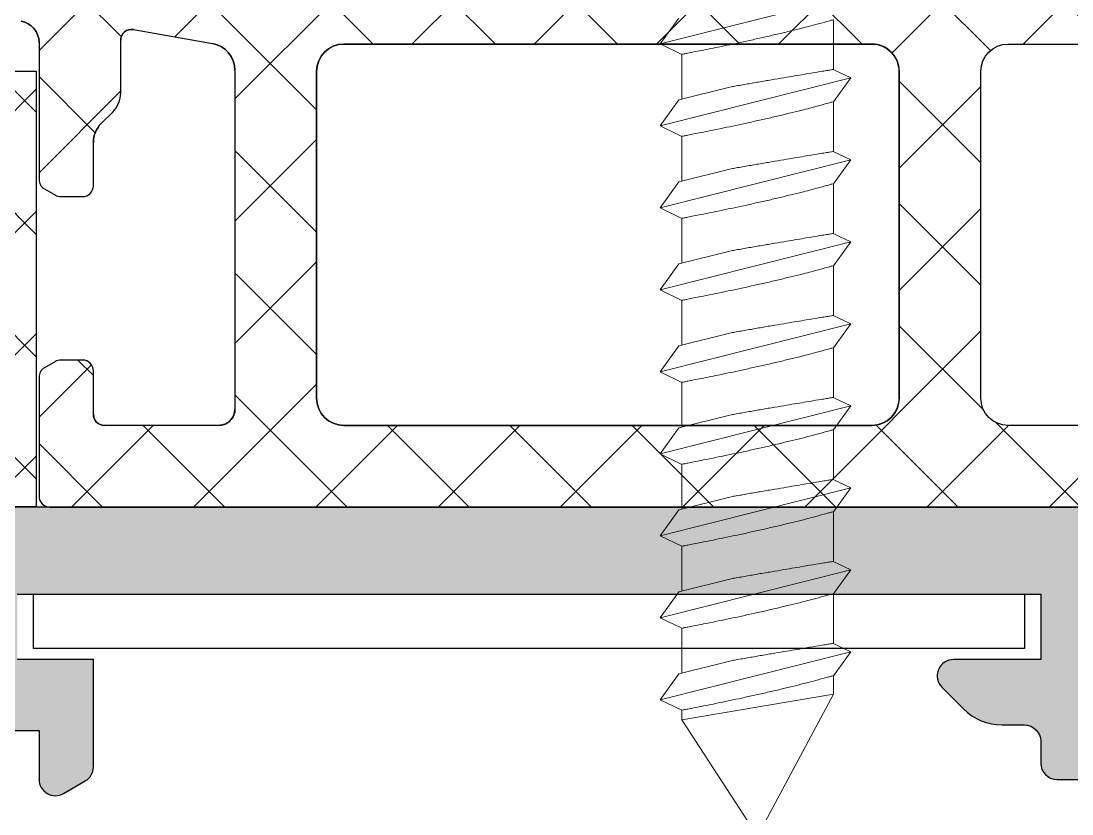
# Model space of a CAD drawing. Header units: millimetres. Extents: x 221 to 2771, y 196 to 840.
# Drawn here: x 588.383 to 592.244, y 636.467 to 639.379 of the extents above; entities that cross this region are included whole.
import ezdxf

# ---------------------------------------------------------------- set-up
doc = ezdxf.new("R2010")
doc.units = ezdxf.units.MM

# ---------------------------------------------------------------- blocks, each defined once
blk = doc.blocks.new('A02 121 Kenet Plastiği')
h = blk.add_hatch()
h.set_pattern_fill('ANSI37', color=21, scale=0.5, style=0)
h.set_pattern_definition([(45, (-2904.959621484832, -685.0095448569432), (-1.122532015133644, 1.122532015133644), []), (135, (-2904.959621484832, -685.0095448569432), (-1.122532015133644, -1.122532015133644), [])])
h.paths.add_polyline_path([(26.44406208089822, 75.78317739249857), (26.4440620808964, 80.78317739249906, 0.4142135623919118), (26.24406208089931, 80.98317739249978), (25.14406208089783, 80.98317739249978, 0.4142135623710381), (24.9440620808964, 80.78317739249906), (24.9440620808964, 79.01715198872616, 0.1316524975848145), (25.07803667711921, 78.51715198869977), (25.61726716165524, 77.58317739249796, -0.5773502691925022), (25.44406208089855, 77.28317739249906), (8.806203767938936, 77.28317739249906, 0.5858110978518688), (8.550272243535801, 76.8266556533672, -1.330799740462049), (4.844363130596321, 75.81322832351727, -0.1937105032953705), (4.990709390105621, 76.1567647372467), (5.26356865476555, 76.42962400190663, 0.6681786379174128), (4.910015264169749, 77.28317739249906), (4.20290848298464, 77.28317739249906, 0.1989123673530972), (3.849355092392216, 77.13673078309148), (3.490508690305433, 76.77788438100833, 0.1989123673748119), (3.344062080897857, 76.42433099040798), (3.344062080897857, 63.08317739250197), (6.27264749087044, 63.08317739250197, 0.3394542588290131), (6.46583265613117, 63.23141358347857), (6.626602171589745, 63.83141358348284, 0.4931454260320452), (6.433417006333912, 64.08317739250197), (5.244062080899312, 64.08317739250197), (5.244062080899312, 65.38317739250124), (12.64406208090077, 65.38317739250124), (12.64406208090077, 64.08317739250197), (11.45470715546617, 64.08317739250197, 0.4931454260320497), (11.26152199021033, 63.83141358348284), (11.42229150566891, 63.23141358347857, 0.3394542588264808), (11.61547667092782, 63.08317739250197), (14.04406208090056, 63.08317739250197, 0.4142135623724417), (14.24406208089931, 63.28317739250011), (14.24406208089931, 65.18317739250273, -0.4142135623781852), (14.44406208089539, 65.38317739250124), (21.14406208090117, 65.38317739250124, -0.4142135623876047), (21.34406208089786, 65.18317739249687), (21.34406208090149, 63.28317739249906, 0.4142135623698783), (21.54406208089956, 63.08317739250197), (23.97264749087648, 63.08317739250197, 0.3394542588677253), (24.16583265612964, 63.23141358347693), (24.32660217158821, 63.83141358347754, 0.4931454260297173), (24.13341700632868, 64.08317739250197), (22.94406208090004, 64.08317739250197), (22.94406208090004, 65.38317739250124), (30.34406208089786, 65.38317739250124), (30.34406208089786, 64.08317739250197), (29.15470715546689, 64.08317739250197, 0.4931454260291669), (28.9615219902098, 63.83141358348075), (29.12229150566782, 63.23141358347857, 0.3394542588264808), (29.31547667092673, 63.08317739250197), (29.89059668331582, 63.08317739250197, -0.3394542588669975), (30.37355959644461, 62.71258691506487), (30.71085914300056, 61.4537678699453, 0.3394542588547809), (31.19382205614602, 61.08317739249833), (45.04406208089858, 61.08317739250197, 0.4142135623780626), (45.34406208089786, 61.3831773924976), (45.34406208090149, 62.58317739250131, -0.4142135623718397), (45.54406208090025, 62.78317739249906), (46.34406208089778, 62.78317739249906, 0.6681786379151297), (46.4854834371381, 63.12459874873821), (44.99761547149319, 64.6124667143813, 0.6681786379196879), (44.14406208090077, 64.25891332378526), (44.14406208090077, 62.68317739249687, -0.4142135623673441), (43.74406208089931, 62.28317739249906), (32.26976598616602, 62.28317739249906, 0.1989123673820928), (31.91621259557103, 62.13673078309254), (31.31621259557505, 61.5367307830893, -0.9999999999742756), (31.17479123933663, 61.67815213933136), (31.69761547148482, 62.20097637147774, 0.1989123673826867), (31.84406208089786, 62.55452976208107), (31.84406208089968, 66.78273694064231, -0.4142135623715331), (32.344062080901, 67.2827369406441), (39.14406208089895, 67.2827369406441), (39.44406208090004, 67.58273694064701), (39.74406208089931, 67.2827369406441), (47.04406208089847, 67.2827369406441, -0.4142135623719602), (47.5440620809004, 66.78273694064217), (47.5440620809004, 62.58317739250197), (45.74406208090113, 62.58317739250197, 0.493145426031958), (45.55087691564222, 62.33141358348075), (45.68674195666608, 61.82435834739954, 0.3394542588554214), (46.652667782957, 61.08317739250197), (53.99317987698429, 61.08317739250197, 0.1095178116708945), (54.20448900788688, 61.1300234989867), (62.81626035132594, 65.1457584267225, 0.7332303362614734), (62.61708428406564, 66.65865085876067), (52.97460280983069, 68.3588805036452, -0.3639702342445088), (52.64406208089895, 68.75280360485704), (52.64406208089895, 71.26770733867306, 0.2679491924567593), (52.54406208091288, 71.44091241941308), (52.34406208088694, 71.55638247326351, 0.131652497650103), (52.24406208090477, 71.58317739250197), (51.84406208089855, 71.58317739249833, 0.4142135623676354), (51.64406208089895, 71.3831773924981), (51.64406208089895, 70.59028417368924, -0.1989123673786449), (51.49761547148903, 70.2367307830895), (51.29050869030696, 70.02962400190742, 0.198912367378309), (51.14406208089895, 69.67607061131055), (51.14406208089895, 68.71229163602402, -0.4663076581458556), (50.90933244536427, 68.5153300854181), (49.45723799206826, 68.77137351607598, -0.3639702342717852), (49.0440620809004, 69.26377739258169), (49.0440620809004, 75.48317739249978, -0.4142135623858006), (49.34406208089409, 75.7831773925027), (51.44406208090004, 75.7831773925027, -0.4142135623740041), (51.64406208089895, 75.58317739250363), (51.64406208090077, 74.78317739249738, 0.4142135623739477), (51.84406208089968, 74.58317739249833), (52.24406208090927, 74.58317739249833, 0.131652497594845), (52.34406208089423, 74.6099723117363), (52.54406208089982, 74.72544236558281, 0.2679491924217334), (52.64406208089895, 74.89864744633985), (52.64406208089895, 77.08317739249348, 0.4142135623651521), (52.44406208089399, 77.28317739249906), (30.94406208089955, 77.28317739249906, 0.4142135623704813), (30.44406208089822, 76.78317739249906), (30.44406208089822, 75.78317739249906, -0.9999999999998792)])
h.paths.add_polyline_path([(53.97240881345897, 62.67686960546416), (59.3078918920146, 65.16484622495773, 0.7332303362615473), (59.23320086679087, 65.73218088697104), (49.39615653419969, 67.46671721323219, 0.466307658154883), (49.0440620809004, 67.17127488732876), (49.0440620809004, 62.58317739250197), (53.5497905517168, 62.58317739250197, 0.1095178116835218)], flags=16)
h.paths.add_polyline_path([(4.844062080897857, 72.38464829890654, -0.5575932466335717), (5.278272607214603, 72.65295322734528, 0.5319719912414488), (10.33313783021731, 75.50686160302212, -0.3912512566596022), (10.63220146587264, 75.78317739249906), (24.65592269592162, 75.78317739249906, -0.3912512566656653), (24.95498633157695, 75.50686160302212, 0.9239364353590834), (31.93313783021767, 75.50686160302575, -0.3912512566702848), (32.23220146587482, 75.78317739249906), (34.84406208089786, 75.78317739249906, -0.4142135623733339), (35.34406208089786, 75.28317739249906), (35.34406208089968, 69.28273694064046, -0.4142135623696959), (34.84406208089968, 68.78273694064046), (32.34406208089786, 68.7827369406441, 0.3448306957855403), (30.40260345171919, 67.2630893021269, -0.3448306957804322), (29.91723879442361, 66.88317739250124), (5.044062080898584, 66.88317739250124, -0.4142135623700079), (4.844062080897857, 67.08317739250197)], flags=16)
h.paths.add_polyline_path([(36.84406208089968, 75.28317739249906, -0.4142135623696959), (37.34406208089968, 75.78317739249906), (47.0440620809004, 75.78317739249906, -0.4142135623696959), (47.5440620809004, 75.28317739249906), (47.5440620809004, 69.28273694064046, -0.4142135623696959), (47.0440620809004, 68.78273694064046), (37.34406208089786, 68.7827369406441, -0.4142135623664993), (36.84406208089968, 69.28273694064046)], flags=16)
at = {"color": 21}
for p, q in [((52.44406208090004, 77.28317739249906), (30.94406208089822, 77.28317739249906)), ((52.64406208089895, 74.89864744633815), (52.64406208089895, 77.08317739249833)), ((49.34406208089968, 75.7831773925027), (51.44406208089822, 75.7831773925027)), ((51.64406208089895, 75.58317739250197), (51.64406208089895, 74.78317739249906)), ((49.0440620809004, 69.26377739258169), (49.0440620809004, 75.48317739249978)), ((52.34406208089968, 74.60997231174406), (52.5440620809004, 74.72544236558315)), ((51.84406208090149, 74.58317739249833), (52.24406208090113, 74.58317739249833)), ((52.24406208090113, 71.58317739250197), (51.84406208089968, 71.58317739249833)), ((52.5440620809004, 71.44091241942078), (52.34406208089968, 71.55638247325624)), ((51.64406208089895, 71.38317739250124), (51.64406208089895, 70.59028417368609)), ((52.64406208089895, 68.75280360485704), (52.64406208089895, 71.26770733866215)), ((51.49761547149319, 70.23673078309366), (51.29050869030652, 70.02962400190518)), ((51.14406208089895, 69.67607061131275), (51.14406208089895, 68.71229163602402)), ((50.90933244536609, 68.51533008542174), (49.45723799206644, 68.77137351607598))]:
    blk.add_line(p, q, dxfattribs=at)
blk.add_lwpolyline([(52.97460280983069, 68.3588805036452, -0.363970234244511), (52.64406208089895, 68.75280360485704), (52.64406208089895, 71.26770733867306, 0.2679491924675599), (52.54406208090586, 71.44091241941715), (52.34406208088694, 71.55638247326351, 0.1316524976502351), (52.24406208090477, 71.58317739250197), (51.84406208089786, 71.58317739249833, 0.4142135623620163), (51.64406208089895, 71.38317739250124), (51.64406208089895, 70.59028417368609, -0.1989123673766182), (51.49761547148955, 70.23673078309002), (51.2905086903047, 70.02962400190518, 0.1989123673754509), (51.14406208089895, 69.67607061131275), (51.14406208089895, 68.71229163602402, -0.466307658145875), (50.90933244536427, 68.5153300854181), (49.45723799206826, 68.77137351607598, -0.3639702342717976), (49.0440620809004, 69.26377739258169), (49.0440620809004, 75.48317739249978, -0.4142135623894536), (49.34406208089786, 75.7831773925027), (51.44406208090004, 75.7831773925027, -0.4142135623764391), (51.64406208089895, 75.58317739250197), (51.64406208090077, 74.78317739249906, 0.4142135623764391), (51.84406208089968, 74.58317739249833), (52.24406208089931, 74.58317739249833, 0.1316524975994573), (52.34406208088876, 74.60997231173315), (52.5440620809004, 74.72544236558315, 0.2679491924136432), (52.64406208089895, 74.89864744633451), (52.64406208089895, 77.08317739249833, 0.4142135623491542), (52.44406208090004, 77.28317739249906), (30.9440620808964, 77.28317739249906, 0.4142135623686303)], format="xyb", dxfattribs=at)
for points in [[(24.65592269592344, 75.78317739249906, -0.3912512566616814), (24.95498633157877, 75.50686160302575, 0.9239364353597922), (31.93313783021767, 75.50686160302575, -0.3912512566616814), (32.23220146587482, 75.78317739249906), (34.84406208089968, 75.78317739249906, -0.4142135623730951), (35.34406208089968, 75.28317739249906), (35.34406208089968, 69.2827369406441, -0.4142135623730951), (34.84406208089968, 68.7827369406441), (32.34406208089968, 68.7827369406441, 0.3448306957861392), (30.40260345171919, 67.2630893021269, -0.3448306957861392), (29.91723879442543, 66.88317739250124), (5.044062080898584, 66.88317739250124, -0.4142135623730951), (4.844062080899675, 67.08317739250197), (4.844062080899675, 72.38464829890654, -0.5575932466371591), (5.278272607214603, 72.65295322734892, 0.531971991241651), (10.33313783021913, 75.50686160302575, -0.3912512566616814), (10.63220146587446, 75.78317739249906)], [(4.844062080897857, 72.38464829890654, -0.5575932466335717), (5.278272607214603, 72.65295322734528, 0.5319719912414488), (10.33313783021731, 75.50686160302212, -0.3912512566596022), (10.63220146587264, 75.78317739249906), (24.65592269592162, 75.78317739249906, -0.3912512566656653), (24.95498633157695, 75.50686160302212, 0.9239364353590834), (31.93313783021767, 75.50686160302575, -0.3912512566702848), (32.23220146587482, 75.78317739249906), (34.84406208089786, 75.78317739249906, -0.4142135623733339), (35.34406208089786, 75.28317739249906), (35.34406208089968, 69.28273694064046, -0.4142135623696959), (34.84406208089968, 68.78273694064046), (32.34406208089786, 68.7827369406441, 0.3448306957855403), (30.40260345171919, 67.2630893021269, -0.3448306957804322), (29.91723879442361, 66.88317739250124), (5.044062080898584, 66.88317739250124, -0.4142135623700079), (4.844062080897857, 67.08317739250197)], [(47.0440620809004, 68.7827369406441, 0.4142135623730951), (47.5440620809004, 69.2827369406441), (47.5440620809004, 75.28317739249906, 0.4142135623730951), (47.0440620809004, 75.78317739249906), (37.34406208089968, 75.78317739249906, 0.4142135623730951), (36.84406208089968, 75.28317739249906), (36.84406208089968, 69.2827369406441, 0.4142135623730951), (37.34406208089968, 68.7827369406441)], [(36.84406208089968, 75.28317739249906, -0.4142135623696959), (37.34406208089968, 75.78317739249906), (47.0440620809004, 75.78317739249906, -0.4142135623696959), (47.5440620809004, 75.28317739249906), (47.5440620809004, 69.28273694064046, -0.4142135623696959), (47.0440620809004, 68.78273694064046), (37.34406208089786, 68.7827369406441, -0.4142135623664993), (36.84406208089968, 69.28273694064046)]]:
    blk.add_lwpolyline(points, format="xyb", close=True, dxfattribs=at)
for centre, radius, start, end in [((52.44406208089822, 77.08317739249833), 0.1999999999999091, 0, 89.9999999994789), ((49.34406208090149, 75.48317739250342), 0.3000000000010914, 90.0000000003474, 180), ((51.44406208089822, 75.58317739250197), 0.2000000000006366, 0, 90), ((51.84406208090149, 74.78317739249906), 0.2000000000016371, 180, 270), ((52.44406208090186, 74.89864744633815), 0.1999999999978403, 299.9999999998773, 0), ((52.24406208089567, 74.78317739249542), 0.1999999999988298, 270.0000000015633, 300.0000000015324), ((51.84406208089786, 71.38317739250124), 0.1999999999988176, 89.9999999994789, 180), ((52.24406208089567, 71.38317739250488), 0.1999999999976903, 59.99999999828849, 89.99999999843669), ((52.44406208089822, 71.26770733866579), 0.2000000000009909, 359.9999999989578, 59.99999999885845), ((51.14406208090077, 70.59028417368609), 0.4999999999982957, 315.0000000000415, 0), ((51.64406208089895, 69.67607061131275), 0.4999999999992052, 134.9999999999701, 180), ((49.5440620809004, 69.26377739258169), 0.4999999999995445, 180, 259.9999999999329), ((53.0440620809004, 68.75280360485704), 0.4000000000020512, 180, 259.9999999998882), ((50.94406208090004, 68.71229163602402), 0.19999999999966, 259.999999999819, 0)]:
    blk.add_arc(centre, radius, start, end, dxfattribs=at)
blk = doc.blocks.new('D09149')
h = blk.add_hatch()
h.set_pattern_fill('ANSI37', scale=0.5)
h.set_pattern_definition([(45, (314.4849182522662, 25.11355943631008), (-1.122532015133644, 1.122532015133644), []), (135, (314.4849182522662, 25.11355943631008), (-1.122532015133644, -1.122532015133644), [])])
h.paths.add_polyline_path([(3273.13539062306, 768.2080488243255), (3273.13539062306, 776.2080488243255), (3288.13539062306, 776.2080488243255), (3288.13539062306, 768.2080488243255)])
at = {"color": 7}
blk.add_lwpolyline([(3273.13539062306, 768.2080488243255), (3273.13539062306, 776.2080488243255), (3288.13539062306, 776.2080488243255), (3288.13539062306, 768.2080488243255)], close=True, dxfattribs=at)
blk = doc.blocks.new('V2 35 16')
at = {"color": 7, "linetype": 'Continuous', "lineweight": 15}
for p, q in [((3114.967383629463, 737.0747552004796), (3111.463759158422, 736.1928905377001)), ((3111.463759158422, 736.1928905377001), (3111.809851314929, 736.6680845029437)), ((3114.648208302264, 736.6359142261513), (3114.648208302264, 735.7223642909423)), ((3111.865390230557, 735.9997914374117), (3111.463759158422, 736.1928905377001)), ((3111.863262065864, 735.1761516812908), (3111.863262065864, 736.0013744081266)), ((3114.967383629463, 735.5693788564795), (3111.463759158422, 734.6875141937003)), ((3114.646058495934, 735.7238678850631), (3114.967383629463, 735.5693788564795)), ((3114.967383629463, 735.5693788564795), (3114.647178921584, 735.1297290638795)), ((3112.767753924184, 735.403812897332), (3111.809851314929, 735.1627081589438)), ((3111.463759158422, 734.6875141937003), (3111.809851314929, 735.1627081589438)), ((3114.648208302264, 735.1305378821512), (3114.648208302264, 734.2169879469423)), ((3111.865390230557, 734.4944150934116), (3111.463759158422, 734.6875141937003)), ((3111.863262065864, 733.6707753372909), (3111.863262065864, 734.4959980641265)), ((3114.646058495934, 734.218491541063), (3114.967383629463, 734.0640025124796)), ((3114.967383629463, 734.0640025124796), (3111.463759158422, 733.1821378497002)), ((3114.967383629463, 734.0640025124796), (3114.647178921584, 733.6243527198794)), ((3112.767753924184, 733.898436553332), (3111.809851314929, 733.6573318149437)), ((3111.463759158422, 733.1821378497002), (3111.809851314929, 733.6573318149437)), ((3114.648208302264, 733.6251615381514), (3114.648208302264, 732.7116116029422)), ((3111.865390230557, 732.9890387494117), (3111.463759158422, 733.1821378497002)), ((3111.863262065864, 732.1653989932909), (3111.863262065864, 732.9906217201265)), ((3114.646058495934, 732.713115197063), (3114.967383629463, 732.5586261684796)), ((3114.967383629463, 732.5586261684796), (3111.463759158422, 731.6767615057001)), ((3114.967383629463, 732.5586261684796), (3114.647178921584, 732.1189763758796)), ((3112.767753924184, 732.3930602093319), (3111.809851314929, 732.1519554709437)), ((3111.463759158422, 731.6767615057001), (3111.809851314929, 732.1519554709437)), ((3114.648208302264, 732.1197851941513), (3114.648208302264, 731.2062352589423)), ((3111.865390230557, 731.4836624054117), (3111.463759158422, 731.6767615057001)), ((3111.863262065864, 730.6600226492908), (3111.863262065864, 731.4852453761266)), ((3114.646058495934, 731.2077388530631), (3114.967383629463, 731.0532498244795)), ((3114.967383629463, 731.0532498244795), (3111.463759158422, 730.1713851617003)), ((3114.967383629463, 731.0532498244795), (3114.647178921584, 730.6136000318795)), ((3112.767753924184, 730.8876838653321), (3111.809851314929, 730.6465791269438)), ((3111.463759158422, 730.1713851617003), (3111.809851314929, 730.6465791269438)), ((3114.648208302264, 730.6144088501512), (3114.648208302264, 729.7008589149423)), ((3111.865390230557, 729.9782860614116), (3111.463759158422, 730.1713851617003)), ((3111.863262065864, 729.154646305291), (3111.863262065864, 729.9798690321265)), ((3114.646058495934, 729.702362509063), (3114.967383629463, 729.5478734804797)), ((3114.967383629463, 729.5478734804797), (3111.463759158422, 728.6660088177002)), ((3112.767753924184, 729.382307521332), (3111.809851314929, 729.1412027829438)), ((3114.967383629463, 729.5478734804797), (3114.647178921584, 729.1082236878794)), ((3111.463759158422, 728.6660088177002), (3111.809851314929, 729.1412027829438)), ((3114.648208302264, 729.1090325061514), (3114.648208302264, 728.1954825709422)), ((3111.865390230557, 728.4729097174118), (3111.463759158422, 728.6660088177002)), ((3111.863262065864, 727.6492699612909), (3111.863262065864, 728.4744926881267)), ((3114.967383629463, 728.0424971364796), (3111.463759158422, 727.1606324737004)), ((3114.646058495934, 728.1969861650632), (3114.967383629463, 728.0424971364796)), ((3114.967383629463, 728.0424971364796), (3114.647178921584, 727.6028473438796)), ((3112.767753924184, 727.8769311773322), (3111.809851314929, 727.6358264389437)), ((3111.463759158422, 727.1606324737004), (3111.809851314929, 727.6358264389437)), ((3114.648208302264, 727.6036561621513), (3114.648208302264, 726.6901062269421)), ((3111.865390230557, 726.9675333734117), (3111.463759158422, 727.1606324737004)), ((3111.863262065864, 726.1438936172908), (3111.863262065864, 726.9691163441266)), ((3114.646058495934, 726.6916098210631), (3114.967383629463, 726.5371207924795)), ((3114.967383629463, 726.5371207924795), (3111.463759158422, 725.6552561297003)), ((3114.967383629463, 726.5371207924795), (3114.647178921584, 726.0974709998795)), ((3112.767753924184, 726.3715548333321), (3111.809851314929, 726.1304500949436)), ((3111.463759158422, 725.6552561297003), (3111.809851314929, 726.1304500949436)), ((3114.648208302264, 726.0982798181512), (3114.648208302264, 725.1847298829421)), ((3111.865390230557, 725.4621570294116), (3111.463759158422, 725.6552561297003)), ((3111.863262065864, 724.6385172732907), (3111.863262065864, 725.4637400001266)), ((3114.646058495934, 725.1862334770631), (3114.967383629463, 725.0317444484795)), ((3114.967383629463, 725.0317444484795), (3111.463759158422, 724.1498797857003)), ((3114.967383629463, 725.0317444484795), (3114.647178921584, 724.5920946558795)), ((3112.767753924184, 724.866178489332), (3111.809851314929, 724.6250737509436)), ((3111.463759158422, 724.1498797857003), (3111.809851314929, 724.6250737509436)), ((3114.647178921584, 724.5932173823417), (3114.647178921584, 724.2536469384495)), ((3111.865390230557, 723.9567806854116), (3111.463759158422, 724.1498797857003)), ((3114.647178921584, 724.2536469384495), (3111.862232685184, 723.7798960115801)), ((3114.647178921584, 724.2536469384495), (3113.255735184065, 721.6458166079742)), ((3111.862232685184, 723.7798960115801), (3111.862232685184, 723.9582987929807)), ((3111.862232685184, 723.7798960115801), (3113.255735184065, 721.6458166079742))]:
    blk.add_line(p, q, dxfattribs=at)
for points, knots in [([(3111.866151739641, 736.0013753169317), (3111.865247739875, 736.0011999109083), (3111.859468910473, 736.0000786257742), (3111.886330213406, 736.005287609589), (3111.948371874568, 736.0173599649099), (3112.04855288919, 736.036973890119), (3112.181710640309, 736.0632945827119), (3112.343652520754, 736.0957080253779), (3112.532387284411, 736.1340951370294), (3112.740952436858, 736.1773521099649), (3112.966552253729, 736.2252468083739), (3113.200543629125, 736.2762852879105), (3113.439192379959, 736.3299591803559), (3113.672602609563, 736.3842545231098), (3113.896004943233, 736.4381200497853), (3114.145773780097, 736.5005263587054), (3114.286779192072, 736.5378472524105), (3114.37333120516, 736.5607555822032)], [0, 0, 0, 0, 0.0123309909351228, 0.0788260082964197, 0.1431386493999971, 0.209295425890839, 0.2740151496724641, 0.3405589231239079, 0.4062559300727066, 0.4737885270672811, 0.5407572002965607, 0.6096017191586525, 0.6777558882703689, 0.7478483607947397, 0.816643322105823, 0.887451911507904, 1, 1, 1, 1]), ([(3114.37333120516, 736.5607555822032), (3114.443501091796, 736.5798322866324), (3114.554501706524, 736.610009418449), (3114.626685457187, 736.630430628097), (3114.6527279148, 736.6377985471531), (3114.646757501958, 736.6361077004537), (3114.646070057455, 736.6359130132018)], [0, 0, 0, 0, 0.4425636615198519, 0.7000843358977792, 0.9654671493966192, 1, 1, 1, 1]), ([(3114.645335193427, 735.7223634722452), (3114.644090416645, 735.7221595971114), (3114.641267317385, 735.7216972172355), (3114.591101618589, 735.7134740226202), (3114.504359754575, 735.6992282238746), (3114.364835816742, 735.6762483284888), (3114.137503828501, 735.6386289955474), (3113.852301573846, 735.5909868353654), (3113.568884464024, 735.5430468232803), (3113.33542306627, 735.5031455876219), (3113.097144269934, 735.4619111394484), (3112.907527909749, 735.4286518737117), (3112.799749577231, 735.4094987856381), (3112.767753924184, 735.403812897332)], [0, 0, 0, 0, 0.0686302703184319, 0.1556504493450549, 0.2401376174535891, 0.3270430227070435, 0.4506308869569461, 0.6076164734000692, 0.6945071704748984, 0.7838689435151175, 0.8716155024335733, 0.961887090432288, 1, 1, 1, 1]), ([(3111.866151739641, 734.4959989729316), (3111.865247739875, 734.4958235669083), (3111.859468910473, 734.4947022817744), (3111.886330213406, 734.4999112655889), (3111.948371874568, 734.5119836209099), (3112.04855288919, 734.531597546119), (3112.181710640309, 734.5579182387119), (3112.343652520754, 734.5903316813781), (3112.532387284411, 734.6287187930293), (3112.740952436858, 734.6719757659648), (3112.966552253729, 734.7198704643738), (3113.200543629125, 734.7709089439106), (3113.439192379959, 734.8245828363558), (3113.672602609563, 734.8788781791097), (3113.896004943233, 734.9327437057855), (3114.145773780097, 734.9951500147054), (3114.286779192072, 735.0324709084105), (3114.37333120516, 735.0553792382032)], [0, 0, 0, 0, 0.0123309909351228, 0.0788260082964197, 0.1431386493999971, 0.209295425890839, 0.2740151496724641, 0.3405589231239079, 0.4062559300727065, 0.473788527067281, 0.5407572002965607, 0.6096017191586524, 0.6777558882703689, 0.7478483607947395, 0.8166433221058227, 0.8874519115079039, 0.9999999999999998, 0.9999999999999998, 0.9999999999999998, 0.9999999999999998]), ([(3114.37333120516, 735.0553792382032), (3114.443501091796, 735.0744559426323), (3114.554501706524, 735.1046330744464), (3114.626685457187, 735.1250542840969), (3114.6527279148, 735.132422203153), (3114.646757501958, 735.1307313564537), (3114.646070057455, 735.1305366692018)], [0, 0, 0, 0, 0.4425636615198519, 0.7000843358977792, 0.9654671493966192, 1, 1, 1, 1]), ([(3114.645335193427, 734.2169871282451), (3114.644090416645, 734.2167832531113), (3114.641267317385, 734.2163208732354), (3114.591101618589, 734.2080976786201), (3114.504359754575, 734.1938518798745), (3114.364835816742, 734.1708719844887), (3114.137503828501, 734.1332526515475), (3113.852301573846, 734.0856104913655), (3113.568884464024, 734.0376704792802), (3113.33542306627, 733.9977692436191), (3113.097144269934, 733.9565347954483), (3112.907527909749, 733.9232755297116), (3112.799749577231, 733.904122441638), (3112.767753924184, 733.898436553332)], [0, 0, 0, 0, 0.0686302703184315, 0.1556504493450545, 0.2401376174535886, 0.3270430227070431, 0.4506308869569459, 0.6076164734000692, 0.6945071704748984, 0.7838689435151175, 0.8716155024335733, 0.961887090432288, 1, 1, 1, 1]), ([(3114.37333120516, 733.5500028942031), (3114.443501091796, 733.5690795986322), (3114.554501706524, 733.5992567304463), (3114.626685457187, 733.6196779400968), (3114.6527279148, 733.627045859153), (3114.646757501958, 733.6253550124536), (3114.646070057455, 733.6251603252019)], [0, 0, 0, 0, 0.4425636615198519, 0.7000843358977789, 0.9654671493966192, 1, 1, 1, 1]), ([(3111.866151739641, 732.9906226289315), (3111.865247739875, 732.9904472229084), (3111.859468910473, 732.9893259377743), (3111.886330213406, 732.9945349215891), (3111.948371874568, 733.00660727691), (3112.04855288919, 733.0262212021189), (3112.181710640309, 733.0525418947118), (3112.343652520754, 733.084955337378), (3112.532387284411, 733.1233424490292), (3112.740952436858, 733.166599421965), (3112.966552253729, 733.2144941203737), (3113.200543629125, 733.2655325999106), (3113.439192379959, 733.319206492356), (3113.672602609563, 733.3735018351097), (3113.896004943233, 733.4273673617854), (3114.145773780097, 733.4897736707053), (3114.286779192072, 733.5270945644104), (3114.37333120516, 733.5500028942031)], [0, 0, 0, 0, 0.0123309909351228, 0.0788260082964197, 0.1431386493999971, 0.209295425890839, 0.2740151496724642, 0.3405589231239081, 0.4062559300727067, 0.4737885270672812, 0.5407572002965608, 0.6096017191586525, 0.6777558882703691, 0.7478483607947397, 0.8166433221058229, 0.887451911507904, 1, 1, 1, 1]), ([(3114.645335193427, 732.7116107842453), (3114.644090416645, 732.7114069091112), (3114.641267317385, 732.7109445292356), (3114.591101618589, 732.70272133462), (3114.504359754575, 732.6884755358744), (3114.364835816742, 732.6654956404886), (3114.137503828501, 732.6278763075475), (3113.852301573846, 732.5802341473654), (3113.568884464024, 732.5322941352802), (3113.33542306627, 732.4923928996193), (3113.097144269934, 732.4511584514482), (3112.907527909749, 732.4178991857118), (3112.799749577231, 732.398746097638), (3112.767753924184, 732.3930602093319)], [0, 0, 0, 0, 0.068630270318431, 0.155650449345054, 0.2401376174535881, 0.3270430227070426, 0.450630886956946, 0.6076164734000691, 0.6945071704748981, 0.7838689435151175, 0.8716155024335732, 0.9618870904322876, 1, 1, 1, 1]), ([(3114.37333120516, 732.0446265502032), (3114.443501091796, 732.0637032546324), (3114.554501706524, 732.093880386449), (3114.626685457187, 732.114301596097), (3114.6527279148, 732.1216695151531), (3114.646757501958, 732.1199786684538), (3114.646070057455, 732.1197839812019)], [0, 0, 0, 0, 0.4425636615198518, 0.7000843358977789, 0.9654671493966192, 1, 1, 1, 1]), ([(3111.866151739641, 731.4852462849317), (3111.865247739875, 731.4850708789083), (3111.859468910473, 731.4839495937742), (3111.886330213406, 731.489158577589), (3111.948371874568, 731.50123093291), (3112.04855288919, 731.5208448581188), (3112.181710640309, 731.547165550712), (3112.343652520754, 731.5795789933779), (3112.532387284411, 731.6179661050294), (3112.740952436858, 731.6612230779649), (3112.966552253729, 731.7091177763739), (3113.200543629125, 731.7601562559105), (3113.439192379959, 731.8138301483559), (3113.672602609563, 731.8681254911098), (3113.896004943233, 731.9219910177853), (3114.145773780097, 731.9843973267052), (3114.286779192072, 732.0217182204105), (3114.37333120516, 732.0446265502032)], [0, 0, 0, 0, 0.0123309909351228, 0.0788260082964197, 0.1431386493999972, 0.209295425890839, 0.2740151496724642, 0.3405589231239081, 0.4062559300727066, 0.4737885270672812, 0.5407572002965609, 0.6096017191586527, 0.6777558882703691, 0.74784836079474, 0.816643322105823, 0.8874519115079046, 1, 1, 1, 1]), ([(3114.645335193427, 731.2062344402452), (3114.644090416645, 731.2060305651112), (3114.641267317385, 731.2055681852355), (3114.591101618589, 731.1973449906202), (3114.504359754575, 731.1830991918746), (3114.364835816742, 731.1601192964888), (3114.137503828501, 731.1224999635474), (3113.852301573846, 731.0748578033654), (3113.568884464024, 731.0269177912803), (3113.33542306627, 730.9870165556192), (3113.097144269934, 730.9457821074484), (3112.907527909749, 730.9125228417117), (3112.799749577231, 730.8933697536381), (3112.767753924184, 730.8876838653321)], [0, 0, 0, 0, 0.0686302703184315, 0.1556504493450545, 0.2401376174535887, 0.3270430227070432, 0.450630886956946, 0.6076164734000692, 0.6945071704748984, 0.7838689435151175, 0.8716155024335733, 0.961887090432288, 1, 1, 1, 1]), ([(3111.866151739641, 729.9798699409316), (3111.865247739875, 729.9796945349083), (3111.859468910473, 729.9785732497744), (3111.886330213406, 729.983782233589), (3111.948371874568, 729.9958545889099), (3112.04855288919, 730.015468514119), (3112.181710640309, 730.0417892067119), (3112.343652520754, 730.0742026493781), (3112.532387284411, 730.1125897610293), (3112.740952436858, 730.1558467339648), (3112.966552253729, 730.2037414323738), (3113.200543629125, 730.2547799119106), (3113.439192379959, 730.3084538043558), (3113.672602609563, 730.3627491471098), (3113.896004943233, 730.4166146737855), (3114.145773780097, 730.4790209827054), (3114.286779192072, 730.5163418764105), (3114.37333120516, 730.5392502062032)], [0, 0, 0, 0, 0.0123309909351229, 0.0788260082964197, 0.1431386493999971, 0.209295425890839, 0.2740151496724642, 0.3405589231239081, 0.4062559300727067, 0.4737885270672812, 0.5407572002965608, 0.6096017191586525, 0.6777558882703691, 0.7478483607947397, 0.8166433221058229, 0.887451911507904, 1, 1, 1, 1]), ([(3114.37333120516, 730.5392502062032), (3114.443501091796, 730.5583269106323), (3114.554501706524, 730.5885040424491), (3114.626685457187, 730.6089252520969), (3114.6527279148, 730.6162931711531), (3114.646757501958, 730.6146023244537), (3114.646070057455, 730.6144076372018)], [0, 0, 0, 0, 0.4425636615198519, 0.7000843358977789, 0.9654671493966192, 1, 1, 1, 1]), ([(3114.645335193427, 729.7008580962452), (3114.644090416645, 729.7006542211113), (3114.641267317385, 729.7001918412354), (3114.591101618589, 729.6919686466201), (3114.504359754575, 729.6777228478745), (3114.364835816742, 729.6547429524887), (3114.137503828501, 729.6171236195476), (3113.852301573846, 729.5694814593655), (3113.568884464024, 729.5215414472802), (3113.33542306627, 729.4816402116219), (3113.097144269934, 729.4404057634483), (3112.907527909749, 729.4071464977117), (3112.799749577231, 729.387993409638), (3112.767753924184, 729.382307521332)], [0, 0, 0, 0, 0.068630270318431, 0.155650449345054, 0.2401376174535881, 0.3270430227070426, 0.450630886956946, 0.6076164734000691, 0.6945071704748981, 0.7838689435151175, 0.8716155024335732, 0.9618870904322876, 1, 1, 1, 1]), ([(3111.866151739641, 728.4744935969316), (3111.865247739875, 728.4743181909084), (3111.859468910473, 728.4731969057743), (3111.886330213406, 728.4784058895891), (3111.948371874568, 728.49047824491), (3112.04855288919, 728.5100921701189), (3112.181710640309, 728.5364128627118), (3112.343652520754, 728.568826305378), (3112.532387284411, 728.6072134170292), (3112.740952436858, 728.6504703899648), (3112.966552253729, 728.6983650883737), (3113.200543629125, 728.7494035679106), (3113.439192379959, 728.803077460356), (3113.672602609563, 728.8573728031097), (3113.896004943233, 728.9112383297854), (3114.145773780097, 728.9736446387053), (3114.286779192072, 729.0109655324104), (3114.37333120516, 729.0338738622031)], [0, 0, 0, 0, 0.0123309909351229, 0.0788260082964196, 0.1431386493999971, 0.209295425890839, 0.2740151496724641, 0.3405589231239079, 0.4062559300727066, 0.473788527067281, 0.5407572002965608, 0.6096017191586526, 0.6777558882703691, 0.7478483607947397, 0.816643322105823, 0.887451911507904, 1, 1, 1, 1]), ([(3114.37333120516, 729.0338738622031), (3114.443501091796, 729.0529505666323), (3114.554501706524, 729.0831276984463), (3114.626685457187, 729.1035489080969), (3114.6527279148, 729.110916827153), (3114.646757501958, 729.1092259804536), (3114.646070057455, 729.109031293202)], [0, 0, 0, 0, 0.4425636615198518, 0.7000843358977789, 0.9654671493966192, 1, 1, 1, 1]), ([(3114.645335193427, 728.1954817522451), (3114.644090416645, 728.1952778771115), (3114.641267317385, 728.1948154972356), (3114.591101618589, 728.1865923026203), (3114.504359754575, 728.1723465038745), (3114.364835816742, 728.1493666084889), (3114.137503828501, 728.1117472755477), (3113.852301573846, 728.0641051153657), (3113.568884464024, 728.0161651032804), (3113.33542306627, 727.976263867622), (3113.097144269934, 727.9350294194483), (3112.907527909749, 727.9017701537118), (3112.799749577231, 727.882617065638), (3112.767753924184, 727.8769311773322)], [0, 0, 0, 0, 0.068630270318431, 0.155650449345054, 0.2401376174535881, 0.3270430227070426, 0.450630886956946, 0.6076164734000691, 0.6945071704748981, 0.7838689435151175, 0.8716155024335732, 0.9618870904322876, 1, 1, 1, 1]), ([(3111.866151739641, 726.9691172529315), (3111.865247739875, 726.9689418469084), (3111.859468910473, 726.9678205617743), (3111.886330213406, 726.9730295455893), (3111.948371874568, 726.9851019009102), (3112.04855288919, 727.0047158261191), (3112.181710640309, 727.031036518712), (3112.343652520754, 727.063449961378), (3112.532387284411, 727.1018370730294), (3112.740952436858, 727.1450940459649), (3112.966552253729, 727.1929887443739), (3113.200543629125, 727.2440272239105), (3113.439192379959, 727.2977011163562), (3113.672602609563, 727.3519964591096), (3113.896004943233, 727.4058619857856), (3114.145773780097, 727.4682682947055), (3114.286779192072, 727.5055891884103), (3114.37333120516, 727.528497518203)], [0, 0, 0, 0, 0.0123309909351229, 0.0788260082964196, 0.1431386493999971, 0.209295425890839, 0.2740151496724641, 0.3405589231239079, 0.4062559300727066, 0.473788527067281, 0.5407572002965608, 0.6096017191586526, 0.6777558882703691, 0.7478483607947397, 0.816643322105823, 0.887451911507904, 1, 1, 1, 1]), ([(3114.37333120516, 727.528497518203), (3114.443501091796, 727.5475742226322), (3114.554501706524, 727.5777513544463), (3114.626685457187, 727.5981725640968), (3114.6527279148, 727.6055404831532), (3114.646757501958, 727.6038496364536), (3114.646070057455, 727.6036549492019)], [0, 0, 0, 0, 0.4425636615198518, 0.7000843358977789, 0.9654671493966192, 1, 1, 1, 1]), ([(3114.645335193427, 726.690105408245), (3114.644090416645, 726.6899015331114), (3114.641267317385, 726.6894391532355), (3114.591101618589, 726.6812159586202), (3114.504359754575, 726.6669701598744), (3114.364835816742, 726.6439902644888), (3114.137503828501, 726.6063709315476), (3113.852301573846, 726.5587287713656), (3113.568884464024, 726.5107887592803), (3113.33542306627, 726.470887523622), (3113.097144269934, 726.4296530754482), (3112.907527909749, 726.3963938097118), (3112.799749577231, 726.3772407216379), (3112.767753924184, 726.3715548333321)], [0, 0, 0, 0, 0.068630270318431, 0.155650449345054, 0.2401376174535881, 0.3270430227070426, 0.450630886956946, 0.6076164734000691, 0.6945071704748981, 0.7838689435151175, 0.8716155024335732, 0.9618870904322876, 1, 1, 1, 1]), ([(3114.37333120516, 726.023121174203), (3114.443501091796, 726.0421978786321), (3114.554501706524, 726.0723750104462), (3114.626685457187, 726.0927962200967), (3114.6527279148, 726.1001641391531), (3114.646757501958, 726.0984732924535), (3114.646070057455, 726.0982786052018)], [0, 0, 0, 0, 0.4425636615198518, 0.7000843358977789, 0.9654671493966192, 1, 1, 1, 1]), ([(3111.866151739641, 725.4637409089314), (3111.865247739875, 725.4635655029083), (3111.859468910473, 725.4624442177742), (3111.886330213406, 725.4676532015892), (3111.948371874568, 725.4797255569101), (3112.04855288919, 725.499339482119), (3112.181710640309, 725.5256601747119), (3112.343652520754, 725.5580736173779), (3112.532387284411, 725.5964607290293), (3112.740952436858, 725.6397177019649), (3112.966552253729, 725.6876124003738), (3113.200543629125, 725.7386508799104), (3113.439192379959, 725.7923247723561), (3113.672602609563, 725.8466201151095), (3113.896004943233, 725.9004856417855), (3114.145773780097, 725.9628919507054), (3114.286779192072, 726.0002128444103), (3114.37333120516, 726.023121174203)], [0, 0, 0, 0, 0.0123309909351229, 0.0788260082964196, 0.1431386493999971, 0.209295425890839, 0.2740151496724641, 0.3405589231239079, 0.4062559300727066, 0.473788527067281, 0.5407572002965608, 0.6096017191586526, 0.6777558882703691, 0.7478483607947397, 0.816643322105823, 0.887451911507904, 1, 1, 1, 1]), ([(3114.645335193427, 725.184729064245), (3114.644090416645, 725.1845251891114), (3114.641267317385, 725.1840628092355), (3114.591101618589, 725.1758396146201), (3114.504359754575, 725.1615938158743), (3114.364835816742, 725.1386139204888), (3114.137503828501, 725.1009945875476), (3113.852301573846, 725.0533524273656), (3113.568884464024, 725.0054124152803), (3113.33542306627, 724.9655111796219), (3113.097144269934, 724.9242767314481), (3112.907527909749, 724.8910174657117), (3112.799749577231, 724.8718643776378), (3112.767753924184, 724.866178489332)], [0, 0, 0, 0, 0.068630270318431, 0.155650449345054, 0.2401376174535881, 0.3270430227070426, 0.450630886956946, 0.6076164734000691, 0.6945071704748981, 0.7838689435151175, 0.8716155024335732, 0.9618870904322876, 1, 1, 1, 1]), ([(3114.37333120516, 724.5177448302029), (3114.443501091796, 724.536821534632), (3114.554501706524, 724.5669986664461), (3114.626685457187, 724.5874198760966), (3114.6527279148, 724.594787795153), (3114.646757501958, 724.5930969484534), (3114.646070057455, 724.5929022612017)], [0, 0, 0, 0, 0.4425636615198518, 0.7000843358977789, 0.9654671493966192, 1, 1, 1, 1]), ([(3111.866151739641, 723.9583645649313), (3111.865247739875, 723.9581891589082), (3111.859468910473, 723.9570678737741), (3111.886330213406, 723.9622768575891), (3111.948371874568, 723.97434921291), (3112.04855288919, 723.9939631381189), (3112.181710640309, 724.0202838307118), (3112.343652520754, 724.0526972733778), (3112.532387284411, 724.0910843850293), (3112.740952436858, 724.1343413579648), (3112.966552253729, 724.1822360563738), (3113.200543629125, 724.2332745359104), (3113.439192379959, 724.286948428356), (3113.672602609563, 724.3412437711095), (3113.896004943233, 724.3951092977854), (3114.145773780097, 724.4575156067053), (3114.286779192072, 724.4948365004102), (3114.37333120516, 724.5177448302029)], [0, 0, 0, 0, 0.0123309909351229, 0.0788260082964196, 0.1431386493999971, 0.209295425890839, 0.2740151496724641, 0.3405589231239079, 0.4062559300727066, 0.473788527067281, 0.5407572002965608, 0.6096017191586526, 0.6777558882703691, 0.7478483607947397, 0.816643322105823, 0.887451911507904, 1, 1, 1, 1])]:
    blk.add_open_spline(points, degree=3, knots=knots, dxfattribs=at)
blk = doc.blocks.new('4456')
at = {"ltscale": 10}
h = blk.add_hatch(color=252, dxfattribs=at)
h.dxf.hatch_style = 1
edge = h.paths.add_edge_path()
edge.add_line((2615.974876532379, 2252.359233066632), (2615.974876532379, 2255.65923306662))
edge.add_arc((2616.274876532368, 2255.65923306662), 0.299999999988576, 90.0000000000415, 179.9999999999585, ccw=False)
edge.add_line((2616.274876532368, 2255.959233066608), (2616.606253027498, 2255.959233066608))
edge.add_arc((2616.606253027528, 2255.459233066604), 0.5000000000048936, 15.000000003230127, 90.00000000331829, ccw=False)
edge.add_line((2617.089215940669, 2255.588642589183), (2617.734184447317, 2253.181587353133))
edge.add_arc((2618.023962195237, 2253.259233066632), 0.3000000000243124, 194.9999999925519, 269.9999999921644)
edge.add_line((2618.023962195196, 2252.959233066608), (2621.638496747172, 2252.959233066608))
edge.add_arc((2621.638496747167, 2253.259233066623), 0.3000000000145053, 270.0000000011158, 403.5999999991768)
edge.add_line((2621.855748305611, 2253.46611892975), (2620.716532809475, 2254.662413051602))
edge.add_arc((2622.164876532405, 2256.04165213905), 2.000000000023274, 179.9999999996814, 223.599999998425, ccw=False)
edge.add_line((2620.164876532382, 2256.041652139061), (2620.164876532382, 2256.259233066597))
edge.add_arc((2620.464876532378, 2256.259233066568), 0.2999999999961755, 58.599999995931114, 179.9999999946646, ccw=False)
edge.add_line((2620.621179421946, 2256.515298305737), (2622.115489026696, 2255.603167827375))
edge.add_arc((2622.271791916243, 2255.859233066727), 0.3000000001425374, 238.6000000177506, 270.0000000055531)
edge.add_line((2622.271791916272, 2255.559233066585), (2622.564876532347, 2255.559233066585))
edge.add_arc((2622.564876532376, 2255.859233066602), 0.3000000000172022, 269.9999999943919, 359.9999999944913)
edge.add_line((2622.864876532393, 2255.859233066573), (2622.864876532393, 2259.630082804378))
edge.add_arc((2623.364876532343, 2259.630082804386), 0.4999999999497088, 138.590377888551, 180.0000000009391, ccw=False)
edge.add_arc((2622.764876532382, 2260.159233066557), 0.2999999999931684, 318.59037789542, 450.0000000045461)
edge.add_line((2622.764876532358, 2260.45923306655), (2622.564876532347, 2260.45923306655))
edge.add_line((2622.564876532347, 2260.45923306655), (2620.662478839154, 2259.949487140943))
edge.add_arc((2620.740124552694, 2259.65970939304), 0.3000000000188273, 105.0000000009249, 164.9999999519103)
edge.add_line((2620.450346804854, 2259.737355106819), (2620.435403880129, 2259.6815873529))
edge.add_arc((2620.145626132319, 2259.759233066507), 0.2999999999456839, 225.0000000020329, 344.9999999824427, ccw=False)
edge.add_line((2619.933494098009, 2259.547101032181), (2619.665519116553, 2259.815076013695))
edge.add_arc((2619.877651150152, 2260.027208047752), 0.2999999992534001, 184.9999999692288, 225.0000000618618, ccw=False)
edge.add_line((2619.578792741454, 2260.001061325153), (2619.366018122983, 2262.433086343767))
edge.add_arc((2619.664876532348, 2262.459233066596), 0.2999999999378736, 69.99999999110128, 185.0000000019687, ccw=False)
edge.add_line((2619.767482575368, 2262.741140852758), (2621.178315831222, 2262.227639542153))
edge.add_arc((2621.075709788301, 2261.945731756072), 0.2999999998286586, 10.90428326646952, 70.00000000368192, ccw=False)
edge.add_arc((2621.664876532352, 2262.059233066588), 0.299999999991297, 190.9042832743167, 270.0000000057751)
edge.add_line((2621.664876532382, 2261.759233066597), (2630.264876532358, 2261.759233066597))
edge.add_line((2630.264876532358, 2261.759233066597), (2630.264876532359, 2278.559233066585))
edge.add_line((2630.264876532359, 2278.559233066585), (2632.233936424649, 2278.559233066585))
edge.add_arc((2632.233936424652, 2278.259233066524), 0.3000000000610135, 30.000000001542787, 90.00000000056019, ccw=False)
edge.add_line((2632.493744045836, 2278.409233066562), (2632.724684153499, 2278.009233066538))
edge.add_arc((2632.464876532391, 2277.859233066554), 0.2999999999688834, -90.00000000392208, 30.000000000023988, ccw=False)
edge.add_line((2632.46487653237, 2277.559233066585), (2631.564876532347, 2277.559233066586))
edge.add_line((2631.564876532347, 2277.559233066585), (2631.564876532347, 2275.759233066597))
edge.add_line((2631.564876532347, 2275.759233066597), (2640.46487653237, 2275.759233066596))
edge.add_line((2640.46487653237, 2275.759233066597), (2640.46487653237, 2277.559233066585))
edge.add_line((2640.46487653237, 2277.559233066585), (2639.564876532347, 2277.559233066585))
edge.add_arc((2639.564876532338, 2277.859233066561), 0.2999999999755175, 150.0000000021706, 270.0000000017275, ccw=False)
edge.add_line((2639.305068911218, 2278.009233066538), (2639.53600901894, 2278.409233066562))
edge.add_arc((2639.79581664011, 2278.259233066548), 0.3000000000362453, 90.00000000780051, 150.000000001138, ccw=False)
edge.add_line((2639.795816640069, 2278.559233066585), (2641.764876532359, 2278.559233066585))
edge.add_line((2641.764876532359, 2278.559233066585), (2641.764876532359, 2277.159233066562))
edge.add_line((2641.764876532359, 2277.159233066562), (2642.96487653237, 2277.159233066562))
edge.add_line((2642.96487653237, 2277.159233066562), (2642.964876532371, 2295.95923306655))
edge.add_line((2642.964876532371, 2295.95923306655), (2641.764876532359, 2295.95923306655))
edge.add_line((2641.764876532359, 2295.95923306655), (2641.764876532359, 2294.359233066573))
edge.add_arc((2641.464876532364, 2294.35923306657), 0.2999999999952073, -134.99999999951729, 6.255049811443314e-10, ccw=False)
edge.add_line((2641.252744498013, 2294.147101032216), (2640.857769751155, 2294.542075779073))
edge.add_arc((2641.564876532282, 2295.249182560226), 0.9999999999345696, 180.0000000011302, 225.0000000010826, ccw=False)
edge.add_line((2640.564876532348, 2295.249182560207), (2640.564876532348, 2295.659233066562))
edge.add_arc((2640.264876532359, 2295.659233066561), 0.2999999999885734, 4.106732204705693e-11, 89.99999999995899)
edge.add_line((2640.264876532359, 2295.95923306655), (2639.864876532394, 2295.95923306655))
edge.add_arc((2639.864876532394, 2296.259233066597), 0.3000000000467011, 180.0000000000258, 269.9999999999742, ccw=False)
edge.add_line((2639.564876532348, 2296.259233066597), (2639.564876532348, 2297.986027985829))
edge.add_arc((2639.864876532372, 2297.986027985795), 0.3000000000246056, 119.9999999975785, 179.999999993483, ccw=False)
edge.add_line((2639.714876532371, 2298.245835606957), (2639.841671451568, 2298.319040687714))
edge.add_arc((2639.991671451558, 2298.059233066577), 0.2999999999964917, 89.9999999936644, 119.9999999982058, ccw=False)
edge.add_line((2639.991671451591, 2298.359233066573), (2640.264876532359, 2298.359233066573))
edge.add_arc((2640.264876532359, 2298.059233066585), 0.2999999999881594, -3.808509063674137e-11, 90.00000000003803, ccw=False)
edge.add_line((2640.564876532348, 2298.059233066585), (2640.564876532348, 2297.159233066562))
edge.add_line((2640.564876532348, 2297.159233066562), (2641.864876532394, 2297.159233066562))
edge.add_line((2641.864876532394, 2297.159233066562), (2640.864876532394, 2297.159233066562))
edge.add_line((2640.864876532394, 2297.159233066562), (2641.864876532394, 2297.159233066562))
edge.add_line((2641.864876532394, 2297.159233066562), (2641.864876532394, 2298.45923306655))
edge.add_arc((2642.164876532385, 2298.459233066589), 0.2999999999914347, 60.000000007435915, 180.0000000075791, ccw=False)
edge.add_line((2642.314876532348, 2298.719040687737), (2642.714876532371, 2298.488100580015))
edge.add_arc((2642.864876532379, 2298.74790820115), 0.3000000000038806, 239.9999999987163, 359.9999999987634)
edge.add_line((2643.164876532383, 2298.747908201144), (2643.164876532383, 2300.970557932003))
edge.add_arc((2642.864876532379, 2300.970557931996), 0.3000000000038314, 1.220264331309019e-09, 120.0000000012999)
edge.add_line((2642.714876532371, 2301.230365553131), (2642.314876532348, 2300.999425445468))
edge.add_arc((2642.164876532369, 2301.259233066587), 0.2999999999747628, 179.9999999980228, 299.99999999807903, ccw=False)
edge.add_line((2641.864876532394, 2301.259233066597), (2641.864876532394, 2302.559233066585))
edge.add_line((2641.864876532394, 2302.559233066585), (2640.564876532348, 2302.559233066585))
edge.add_line((2640.564876532348, 2302.559233066585), (2640.564876532348, 2301.659233066562))
edge.add_arc((2640.264876532358, 2301.659233066563), 0.2999999999891841, 270.0000000001577, 359.9999999998423, ccw=False)
edge.add_line((2640.264876532359, 2301.359233066573), (2639.991671451591, 2301.359233066573))
edge.add_arc((2639.991671451558, 2301.659233066573), 0.2999999999991439, 240.0000000019298, 270.0000000061998, ccw=False)
edge.add_line((2639.841671451568, 2301.399425445433), (2639.714876532371, 2301.472630526189))
edge.add_arc((2639.864876532373, 2301.732438147353), 0.3000000000256273, 180.0000000066297, 240.0000000023089, ccw=False)
edge.add_line((2639.564876532348, 2301.732438147318), (2639.564876532348, 2303.45923306655))
edge.add_arc((2639.864876532394, 2303.459233066549), 0.3000000000468962, 90.0000000000631, 179.999999999937, ccw=False)
edge.add_line((2639.864876532394, 2303.759233066597), (2644.564876532348, 2303.759233066597))
edge.add_line((2644.564876532348, 2303.759233066597), (2644.564876532347, 2235.45923306655))
edge.add_arc((2644.264876532358, 2235.45923306655), 0.299999999988423, 270.00000000001234, 359.99999999998766, ccw=False)
edge.add_line((2644.264876532358, 2235.159233066562), (2641.457696855349, 2235.159233066562))
edge.add_arc((2641.457696855372, 2235.459233066566), 0.3000000000042485, 209.9999999953338, 269.99999999572765, ccw=False)
edge.add_line((2641.19788923422, 2235.309233066585), (2640.605068911264, 2236.336027985805))
edge.add_arc((2640.86487653231, 2236.486027985888), 0.2999999999631648, 180.0000000223307, 210.000000022145, ccw=False)
edge.add_line((2640.564876532347, 2236.48602798577), (2640.564876532347, 2236.859233066573))
edge.add_arc((2640.864876532364, 2236.859233066544), 0.3000000000173852, 89.99999999442679, 179.9999999944563, ccw=False)
edge.add_line((2640.864876532393, 2237.159233066562), (2641.457696855349, 2237.159233066562))
edge.add_arc((2641.457696855352, 2236.859233066541), 0.3000000000198835, 30.000000009894393, 90.00000000042189, ccw=False)
edge.add_line((2641.717504476478, 2237.009233066597), (2641.832974530397, 2236.809233066527))
edge.add_arc((2642.092782151524, 2236.959233066582), 0.3000000000202762, 210.0000000099378, 270.0000000003787)
edge.add_line((2642.092782151526, 2236.659233066562), (2642.764876532358, 2236.659233066562))
edge.add_arc((2642.764876532358, 2236.95923306655), 0.2999999999884715, 270.0000000000216, 359.9999999999785)
edge.add_line((2643.064876532347, 2236.95923306655), (2643.064876532347, 2238.041033113218))
edge.add_arc((2642.764876532337, 2238.041033113228), 0.3000000000104473, 359.999999997964, 404.9999999955774)
edge.add_line((2642.977008566716, 2238.253165147576), (2642.641651325907, 2238.572764040221))
edge.add_arc((2642.853783360287, 2238.784896074552), 0.2999999999993128, 159.9999999968745, 224.9999999935315, ccw=False)
edge.add_line((2642.571875574057, 2238.887502117565), (2642.946784318589, 2239.756627023587))
edge.add_arc((2642.664876532376, 2239.859233066583), 0.2999999999785451, 339.9999999987426, 449.9999999989266)
edge.add_line((2642.664876532382, 2240.159233066562), (2624.564876532347, 2240.159233066563))
edge.add_line((2624.564876532347, 2240.159233066562), (2624.564876532347, 2236.95923306655))
edge.add_arc((2624.864876532364, 2236.959233066578), 0.3000000000169637, 180.0000000054632, 270.0000000056537)
edge.add_line((2624.864876532393, 2236.659233066562), (2625.036970913226, 2236.659233066562))
edge.add_arc((2625.036970913208, 2236.959233066557), 0.2999999999956352, 270.0000000033225, 330.0000000056159)
edge.add_line((2625.296778534354, 2236.809233066585), (2625.412248588215, 2237.009233066538))
edge.add_arc((2625.672056209362, 2236.859233066565), 0.299999999996885, 90.00000000346029, 150.0000000054781, ccw=False)
edge.add_line((2625.672056209344, 2237.159233066562), (2626.264876532358, 2237.159233066562))
edge.add_arc((2626.264876532358, 2236.859233066572), 0.2999999999887757, 7.969447324285284e-11, 89.9999999999203, ccw=False)
edge.add_line((2626.564876532347, 2236.859233066573), (2626.564876532347, 2236.486027985829))
edge.add_arc((2626.264876532324, 2236.486027985802), 0.3000000000225848, -29.999999996870486, 5.000174496672116e-09, ccw=False)
edge.add_line((2626.524684153487, 2236.336027985805), (2625.931863830415, 2235.309233066585))
edge.add_arc((2625.672056209258, 2235.459233066576), 0.3000000000147676, 270.0000000054322, 330.0000000035063, ccw=False)
edge.add_line((2625.672056209286, 2235.159233066562), (2621.46487653237, 2235.159233066562))
edge.add_arc((2621.464876532371, 2235.459233066551), 0.2999999999889872, 180.00000000012, 269.9999999998799, ccw=False)
edge.add_line((2621.164876532382, 2235.45923306655), (2621.164876532382, 2236.659233066562))
edge.add_arc((2621.464876532358, 2236.659233066572), 0.2999999999761458, 80.11845530244312, 180.0000000018712, ccw=False)
edge.add_line((2621.516360066938, 2236.954782462871), (2622.613392997814, 2236.763683670276))
edge.add_arc((2622.664876532384, 2237.059233066587), 0.2999999999855902, 260.1184553045882, 359.999999999726)
edge.add_line((2622.96487653237, 2237.059233066585), (2622.96487653237, 2240.159233066562))
edge.add_line((2622.96487653237, 2240.159233066562), (2619.864876532393, 2240.159233066562))
edge.add_arc((2619.864876532379, 2239.859233066551), 0.300000000010116, 89.99999999719266, 169.0957167227154)
edge.add_arc((2619.27570978834, 2239.972734377063), 0.2999999997971291, 289.99999999290463, 349.09571673694404, ccw=False)
edge.add_line((2619.378315831234, 2239.690826591005), (2617.967482575322, 2239.177325280342))
edge.add_arc((2617.864876532343, 2239.459233066501), 0.2999999999211949, 174.9999999972266, 290.0000000016794, ccw=False)
edge.add_line((2617.566018122995, 2239.485379789333), (2617.778792741466, 2241.917404808005))
edge.add_arc((2618.077651150175, 2241.891258085401), 0.2999999992650235, 134.9999999389462, 175.0000000299632, ccw=False)
edge.add_line((2617.865519116564, 2242.103390119463), (2618.13349409802, 2242.371365100978))
edge.add_arc((2618.345626132322, 2242.159233066677), 0.2999999999218564, 15.000000036905703, 135.0000000000946, ccw=False)
edge.add_line((2618.635403880083, 2242.236878780374), (2618.650346804808, 2242.181111026573))
edge.add_arc((2618.940124552749, 2242.258756740055), 0.3000000000403961, 194.9999999884718, 254.999999980085)
edge.add_line((2618.862478839107, 2241.968978992157), (2620.764876532358, 2241.45923306655))
edge.add_line((2620.764876532358, 2241.45923306655), (2620.96487653237, 2241.45923306655))
edge.add_arc((2620.964876532353, 2241.759233066559), 0.3000000000087134, 270.0000000033435, 401.4096221128257)
edge.add_arc((2621.564876532327, 2242.288383328784), 0.4999999999802017, 180.0000000003816, 221.4096221101283, ccw=False)
edge.add_line((2621.064876532347, 2242.288383328781), (2621.064876532347, 2246.059233066585))
edge.add_arc((2620.764876532359, 2246.059233066586), 0.2999999999880955, 359.9999999999497, 450.0000000000501)
edge.add_line((2620.764876532358, 2246.359233066573), (2620.471791916284, 2246.359233066573))
edge.add_arc((2620.471791916314, 2246.059233066352), 0.3000000002211661, 90.00000000576337, 121.3999999993654)
edge.add_line((2620.31548902665, 2246.315298305725), (2618.821179421958, 2245.403167827363))
edge.add_arc((2618.664876532406, 2245.659233066561), 0.3000000000127035, 179.9999999998435, 301.39999999844383, ccw=False)
edge.add_line((2618.364876532393, 2245.659233066562), (2618.364876532393, 2245.976813994016))
edge.add_arc((2620.364876532385, 2245.976813994041), 1.99999999999138, 136.4000000012096, 180.0000000006842, ccw=False)
edge.add_line((2618.916532809487, 2247.356053081475), (2621.924208116126, 2250.514423294767))
edge.add_arc((2621.562122185408, 2250.859233066633), 0.4999999999980528, 316.3999999999794, 449.9999999994105)
edge.add_line((2621.562122185414, 2251.359233066632), (2616.974876532379, 2251.359233066632))
edge.add_arc((2616.97487653238, 2252.359233066632), 1.000000000000433, 180.0000000000248, 269.9999999999752, ccw=False)
edge = h.paths.add_edge_path(flags=16)
edge.add_arc((2622.864876532415, 2241.959233066543), 0.1999999999752511, 179.9999999937437, 269.9999999937498)
edge.add_line((2622.864876532393, 2241.759233066568), (2632.364876532393, 2241.759233066568))
edge.add_line((2632.364876532393, 2241.759233066568), (2632.364876532393, 2242.559233066549))
edge.add_arc((2632.664876532494, 2242.559233066544), 0.3000000001008147, 135.0000000115716, 179.9999999990124, ccw=False)
edge.add_line((2632.452744498024, 2242.771365100928), (2633.152744498036, 2243.471365100925))
edge.add_arc((2633.364876532412, 2243.25923306655), 0.3000000000275844, 1.7964794096769765e-09, 135.0000000003105, ccw=False)
edge.add_line((2633.66487653244, 2243.25923306656), (2633.66487653244, 2241.759233066568))
edge.add_line((2633.66487653244, 2241.759233066568), (2642.964876532428, 2241.759233066568))
edge.add_line((2642.964876532428, 2241.759233066568), (2642.964876532429, 2275.559233066563))
edge.add_line((2642.964876532429, 2275.559233066563), (2641.764876532417, 2275.559233066563))
edge.add_line((2641.764876532417, 2275.559233066563), (2641.764876532417, 2275.159233066562))
edge.add_arc((2640.764876532417, 2275.159233066562), 1.000000000000223, 269.9999999999998, 359.9999999999872, ccw=False)
edge.add_line((2640.764876532417, 2274.159233066562), (2631.864876532393, 2274.159233066563))
edge.add_line((2631.864876532393, 2274.159233066562), (2631.864876532393, 2271.659233066562))
edge.add_line((2631.864876532393, 2271.659233066562), (2633.16487653244, 2271.659233066561))
edge.add_arc((2633.16487653244, 2271.159233066562), 0.5000000000001191, 1.3585577107733116e-11, 89.99999999998641, ccw=False)
edge.add_line((2633.66487653244, 2271.159233066562), (2633.66487653244, 2270.559233066563))
edge.add_arc((2633.16487653244, 2270.559233066563), 0.5000000000001191, 270.00000000001364, 359.99999999998636, ccw=False)
edge.add_line((2633.16487653244, 2270.059233066563), (2631.864876532393, 2270.059233066564))
edge.add_line((2631.864876532393, 2270.059233066563), (2631.864876532393, 2261.759233066568))
edge.add_line((2631.864876532393, 2261.759233066568), (2633.16487653244, 2261.759233066567))
edge.add_arc((2633.16487653244, 2261.259233066568), 0.5000000000001191, 1.3585577107733116e-11, 89.99999999998641, ccw=False)
edge.add_line((2633.66487653244, 2261.259233066568), (2633.66487653244, 2260.659233066562))
edge.add_arc((2633.16487653244, 2260.659233066562), 0.5000000000001191, 270.00000000001364, 359.99999999998636, ccw=False)
edge.add_line((2633.16487653244, 2260.159233066562), (2624.464876532428, 2260.159233066563))
edge.add_line((2624.464876532428, 2260.159233066562), (2624.464876532428, 2251.262239564649))
edge.add_arc((2623.464876532503, 2251.262239564683), 0.9999999999252175, 316.3999999971765, 359.99999999804675, ccw=False)
edge.add_line((2624.189048393852, 2250.572620020964), (2622.940704670958, 2249.261729971865))
edge.add_arc((2623.664876532337, 2248.572110428217), 0.9999999998971162, 136.4000000013686, 180.0000000021929)
edge.add_line((2622.66487653244, 2248.572110428179), (2622.66487653244, 2241.959233066565))
at = {"color": 252, "ltscale": 10}
for points in [[(2640.46487653237, 2275.759233066597), (2640.46487653237, 2277.559233066585), (2639.564876532347, 2277.559233066585, -0.5773502691870483), (2639.305068911218, 2278.009233066538), (2639.53600901894, 2278.409233066562, -0.2679491923999652), (2639.795816640069, 2278.559233066585), (2641.764876532359, 2278.559233066585), (2641.764876532359, 2277.159233066562)], [(2642.96487653237, 2277.159233066562), (2642.96487653237, 2295.95923306655), (2641.764876532359, 2295.95923306655), (2641.764876532359, 2294.359233066573, -0.6681786379202004), (2641.252744498013, 2294.147101032216), (2640.857769751155, 2294.542075779073, -0.1989123673794421), (2640.564876532348, 2295.249182560207), (2640.564876532348, 2295.659233066562, 0.4142135623726754), (2640.264876532359, 2295.95923306655), (2639.864876532394, 2295.95923306655, -0.4142135623728314), (2639.564876532348, 2296.259233066597), (2639.564876532348, 2297.986027985829, -0.2679491924119697)], [(2644.564876532348, 2303.759233066597), (2644.564876532348, 2235.45923306655, -0.4142135623729691)]]:
    blk.add_lwpolyline(points, format="xyb", dxfattribs=at)
blk = doc.blocks.new('50 S 20')
at = {"ltscale": 10}
blk.add_blockref('4456', (-1149.812386988791, 225.859133209161), dxfattribs=at)
blk = doc.blocks.new('G01048')
at = {"color": 7}
blk.add_lwpolyline([(3114.112835041074, 709.2470272288838), (3095.912835041069, 709.2470272288838), (3095.912835041069, 708.2470272288838), (3114.112835041074, 708.2470272288838)], close=True, dxfattribs=at)

msp = doc.modelspace()

# ---------------------------------------------------------------- block references
at = {"yscale": 0.2, "zscale": 0.2}
for name, p, xscale, rotation in [('A02 121 Kenet Plastiği', (598.9777598615901, 653.0507214658269), 0.2, 180), ('50 S 20', (87.7652741902765, 338.6435880786139), -0.2, 270)]:
    msp.add_blockref(name, p, dxfattribs=dict(at, xscale=xscale, rotation=rotation))
at = {"xscale": 0.2, "yscale": 0.2, "zscale": 0.2}
msp.add_blockref('V2 35 16', (-31.5621995914035, 492.0564086057038), dxfattribs=at)
at = {"color": 11, "xscale": 0.2, "yscale": 0.2, "zscale": 0.2, "rotation": 180}
msp.add_blockref('D09149', (1243.065382942777, 792.8359838871379), dxfattribs=at)
at = {"color": 11, "xscale": -0.2, "yscale": 0.2, "zscale": 0.2}
msp.add_blockref('G01048', (1211.251514453635, 495.424680541551), dxfattribs=at)

doc.saveas('drawing.dxf')
